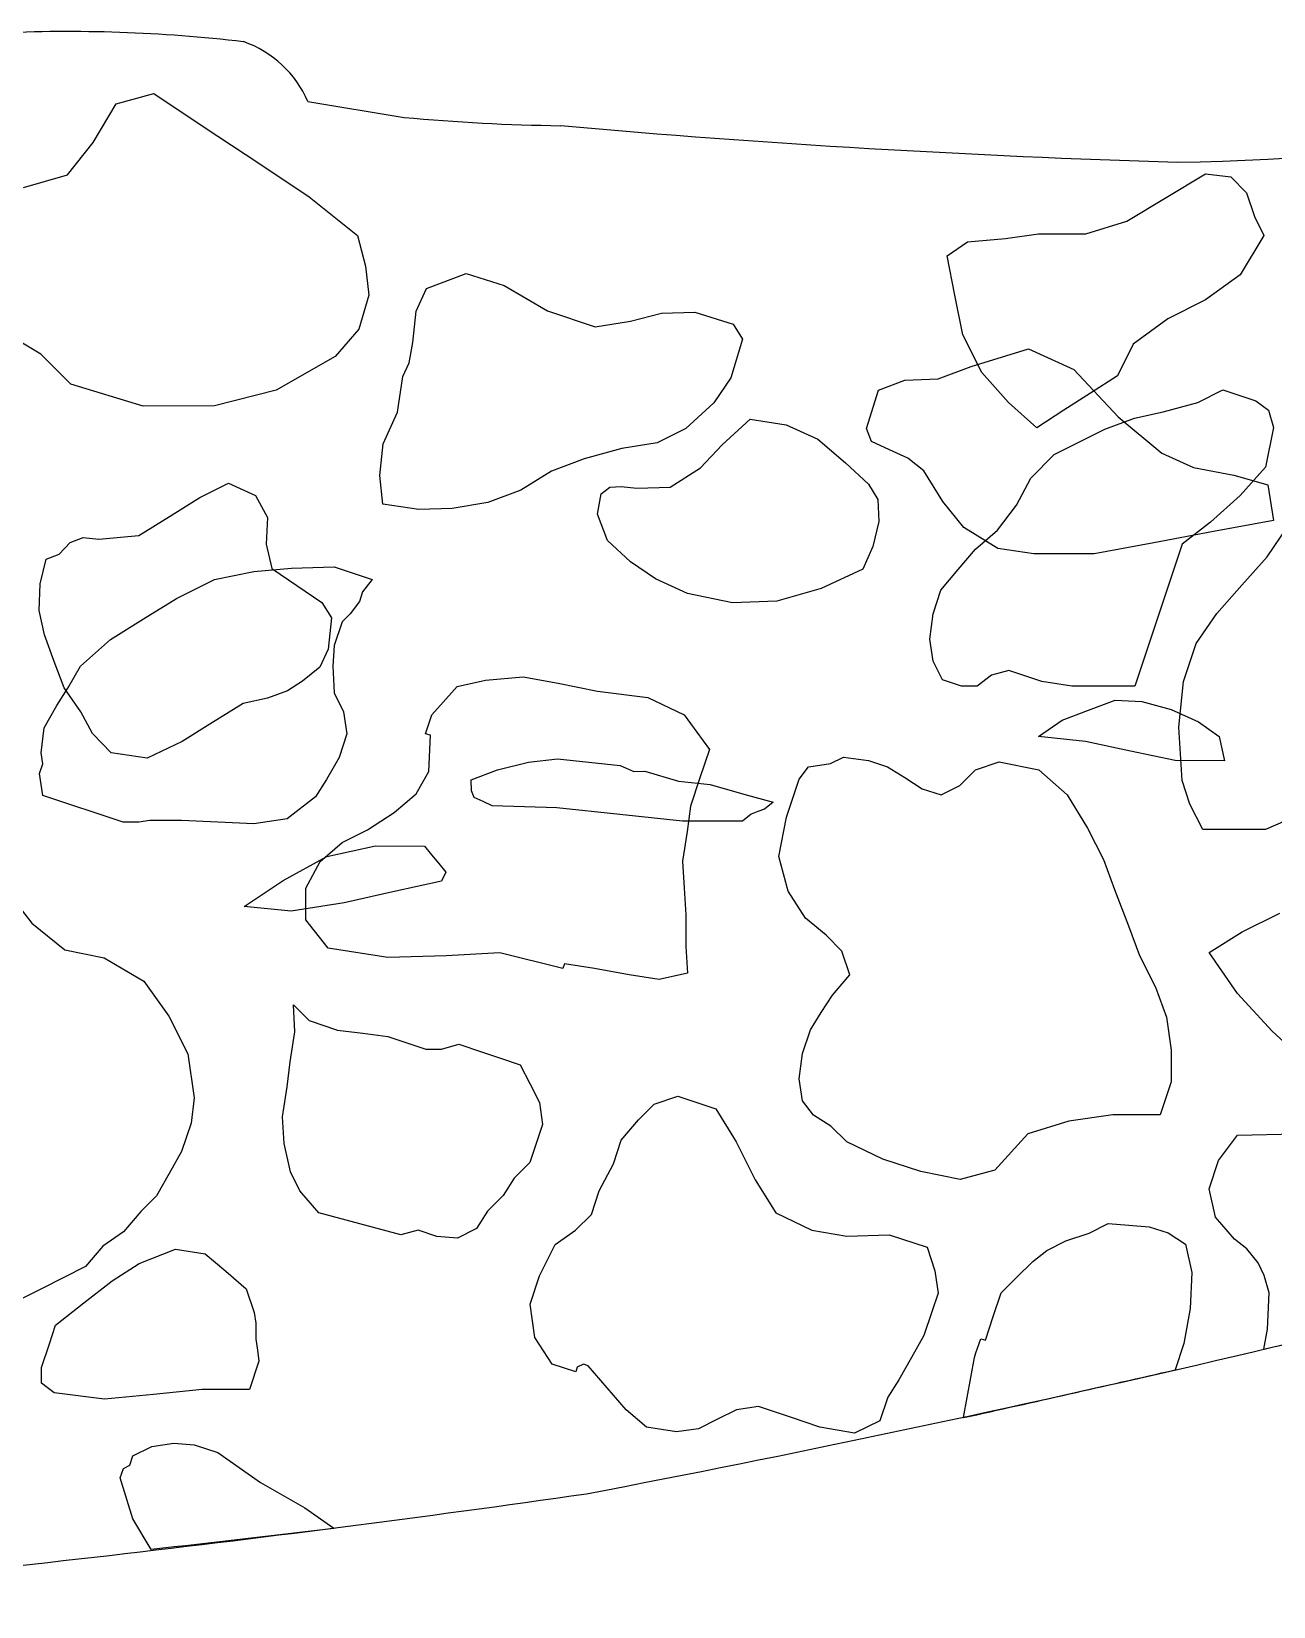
# Model space of a CAD drawing. Extents: x 1.3 to 15.6, y 3.2 to 7.5.
# Drawn here: x 12.175 to 13.252, y 5.828 to 7.194 of the extents above; entities that cross this region are included whole.
import ezdxf

# ---------------------------------------------------------------- set-up
doc = ezdxf.new("R2010")
doc.units = 0
doc.header["$MEASUREMENT"] = 0

msp = doc.modelspace()

# ---------------------------------------------------------------- linework, layer by layer
at = {"color": 7, "linetype": 'Continuous'}
for p, q in [((12.2281, 7.0973), (12.2481, 7.1309)), ((12.2481, 7.1309), (12.2806, 7.1399)), ((12.2806, 7.1399), (12.3243, 7.1105)), ((12.4143, 7.1328), (12.4977, 7.1191)), ((12.3243, 7.1105), (12.3718, 7.0794)), ((12.2059, 7.0694), (12.2281, 7.0973)), ((12.3718, 7.0794), (12.4155, 7.0501)), ((12.1676, 7.0584), (12.2059, 7.0694)), ((13.1585, 7.0496), (13.1926, 7.0701)), ((13.1926, 7.0701), (13.2145, 7.0674)), ((13.2145, 7.0674), (13.2281, 7.0537)), ((12.4155, 7.0501), (12.4573, 7.0168)), ((13.1243, 7.0291), (13.1585, 7.0496)), ((13.2281, 7.0537), (13.235, 7.0332)), ((13.235, 7.0332), (13.2432, 7.0168)), ((13.0888, 7.0181), (13.1243, 7.0291)), ((12.4573, 7.0168), (12.4641, 6.99)), ((12.9685, 6.9989), (12.9863, 7.0112)), ((12.9863, 7.0112), (13.0191, 7.014)), ((13.0191, 7.014), (13.0478, 7.0181)), ((13.0478, 7.0181), (13.0888, 7.0181)), ((13.2432, 7.0168), (13.2227, 6.9827)), ((12.9754, 6.9648), (12.9685, 6.9989)), ((12.4641, 6.99), (12.467, 6.965)), ((12.517, 6.9707), (12.5514, 6.9836)), ((12.5514, 6.9836), (12.5846, 6.9732)), ((13.2227, 6.9827), (13.1927, 6.9608)), ((12.467, 6.965), (12.4584, 6.9356)), ((12.5081, 6.951), (12.517, 6.9707)), ((12.5846, 6.9732), (12.6222, 6.9514)), ((12.9822, 6.9306), (12.9754, 6.9648)), ((12.5066, 6.9374), (12.5081, 6.951)), ((12.6222, 6.9514), (12.6633, 6.9374)), ((13.1927, 6.9608), (13.1599, 6.9444)), ((12.5052, 6.9238), (12.5066, 6.9374)), ((12.6633, 6.9374), (12.694, 6.9424)), ((12.694, 6.9424), (12.7209, 6.9492)), ((12.7209, 6.9492), (12.7498, 6.9503)), ((12.7498, 6.9503), (12.7831, 6.9399)), ((12.7831, 6.9399), (12.7913, 6.9267)), ((13.1599, 6.9444), (13.1298, 6.9225)), ((12.1826, 6.9139), (12.149, 6.9339)), ((12.4584, 6.9356), (12.438, 6.9117)), ((12.502, 6.9063), (12.5052, 6.9238)), ((12.7913, 6.9267), (12.781, 6.8934)), ((12.9986, 6.8978), (12.9822, 6.9306)), ((12.2087, 6.8878), (12.1826, 6.9139)), ((12.438, 6.9117), (12.3868, 6.8827)), ((12.9895, 6.903), (13.0392, 6.9184)), ((13.0392, 6.9184), (13.0785, 6.9005)), ((13.1298, 6.9225), (13.1162, 6.8951)), ((12.4966, 6.8945), (12.502, 6.9063)), ((12.9608, 6.8923), (12.9895, 6.903)), ((13.0219, 6.8719), (12.9986, 6.8978)), ((13.0785, 6.9005), (13.1168, 6.8594)), ((12.2713, 6.8688), (12.2087, 6.8878)), ((12.3868, 6.8827), (12.3332, 6.8691)), ((12.492, 6.8634), (12.4966, 6.8945)), ((12.781, 6.8934), (12.7663, 6.8716)), ((12.8986, 6.8494), (12.909, 6.8827)), ((12.909, 6.8827), (12.9319, 6.8912)), ((12.9319, 6.8912), (12.9608, 6.8923)), ((13.1162, 6.8951), (13.0929, 6.8801)), ((13.1859, 6.8719), (13.2077, 6.8829)), ((13.2077, 6.8829), (13.2241, 6.8774)), ((12.3332, 6.8691), (12.2713, 6.8688)), ((12.7663, 6.8716), (12.742, 6.8494)), ((13.0465, 6.85), (13.0219, 6.8719)), ((13.0929, 6.8801), (13.0697, 6.8651)), ((13.1558, 6.8637), (13.1859, 6.8719)), ((13.2241, 6.8774), (13.2364, 6.8733)), ((13.2364, 6.8733), (13.2474, 6.8651)), ((12.4795, 6.8359), (12.492, 6.8634)), ((12.7734, 6.8351), (12.7978, 6.8573)), ((12.7978, 6.8573), (12.8289, 6.8526)), ((13.0697, 6.8651), (13.0465, 6.85)), ((13.1053, 6.8487), (13.1312, 6.8583)), ((13.1168, 6.8594), (13.1547, 6.8279)), ((13.1312, 6.8583), (13.1558, 6.8637)), ((13.2474, 6.8651), (13.2515, 6.8501)), ((12.742, 6.8494), (12.7173, 6.8369)), ((12.8289, 6.8526), (12.8564, 6.8401)), ((12.9029, 6.838), (12.8986, 6.8494)), ((13.0834, 6.8377), (13.1053, 6.8487)), ((13.2515, 6.8501), (13.2447, 6.8159)), ((12.4766, 6.8087), (12.4795, 6.8359)), ((12.6865, 6.8319), (12.654, 6.823)), ((12.7173, 6.8369), (12.6865, 6.8319)), ((12.7548, 6.8151), (12.7734, 6.8351)), ((12.8564, 6.8401), (12.8804, 6.8197)), ((12.9186, 6.8308), (12.9029, 6.838)), ((12.9344, 6.8237), (12.9186, 6.8308)), ((13.0615, 6.8268), (13.0834, 6.8377)), ((12.654, 6.823), (12.6254, 6.8122)), ((12.7284, 6.7986), (12.7548, 6.8151)), ((12.8804, 6.8197), (12.9004, 6.8011)), ((12.9483, 6.8126), (12.9344, 6.8237)), ((13.0411, 6.8063), (13.0615, 6.8268)), ((13.1547, 6.8279), (13.1822, 6.8154)), ((13.1822, 6.8154), (13.2173, 6.809)), ((13.2447, 6.8159), (13.2228, 6.7913)), ((12.3207, 6.7894), (12.3453, 6.8019)), ((12.3453, 6.8019), (12.3689, 6.7912)), ((12.4794, 6.7836), (12.4766, 6.8087)), ((12.6254, 6.8122), (12.5989, 6.7958)), ((12.9004, 6.8011), (12.9086, 6.7879)), ((12.9648, 6.7861), (12.9483, 6.8126)), ((13.0288, 6.783), (13.0411, 6.8063)), ((13.2173, 6.809), (13.2466, 6.8004)), ((12.2942, 6.7729), (12.3207, 6.7894)), ((12.3689, 6.7912), (12.3793, 6.7722)), ((12.5989, 6.7958), (12.5703, 6.7851)), ((12.6654, 6.775), (12.6686, 6.7926)), ((12.6686, 6.7926), (12.6761, 6.7986)), ((12.6761, 6.7986), (12.6858, 6.799)), ((12.6858, 6.799), (12.6994, 6.7976)), ((12.6994, 6.7976), (12.7284, 6.7986)), ((12.9086, 6.7879), (12.9093, 6.7686)), ((13.2228, 6.7913), (13.1969, 6.7681)), ((13.2466, 6.8004), (13.2516, 6.7696)), ((12.5106, 6.779), (12.4794, 6.7836)), ((12.5395, 6.7801), (12.5106, 6.779)), ((12.5703, 6.7851), (12.5395, 6.7801)), ((12.674, 6.7522), (12.6654, 6.775)), ((12.983, 6.7636), (12.9648, 6.7861)), ((13.0124, 6.7612), (13.0288, 6.783)), ((12.2677, 6.7565), (12.2942, 6.7729)), ((12.3793, 6.7722), (12.3782, 6.749)), ((12.9093, 6.7686), (12.9043, 6.7471)), ((13.0127, 6.7453), (12.983, 6.7636)), ((12.9933, 6.7448), (13.0124, 6.7612)), ((13.1997, 6.76), (13.1479, 6.7503)), ((13.1969, 6.7681), (13.1723, 6.7489)), ((13.2516, 6.7696), (13.1997, 6.76)), ((13.2461, 6.7381), (13.2638, 6.764)), ((12.1987, 6.7404), (12.208, 6.7504)), ((12.208, 6.7504), (12.2194, 6.7547)), ((12.2194, 6.7547), (12.233, 6.7533)), ((12.233, 6.7533), (12.2677, 6.7565)), ((12.3782, 6.749), (12.3829, 6.7279)), ((12.694, 6.7336), (12.674, 6.7522)), ((12.9043, 6.7471), (12.8954, 6.7275)), ((13.1479, 6.7503), (13.096, 6.7407)), ((13.1723, 6.7489), (13.1313, 6.6259)), ((12.1822, 6.7147), (12.1873, 6.7361)), ((12.1873, 6.7361), (12.1987, 6.7404)), ((12.7158, 6.7189), (12.694, 6.7336)), ((12.9782, 6.727), (12.9933, 6.7448)), ((13.0438, 6.7407), (13.0127, 6.7453)), ((13.096, 6.7407), (13.0438, 6.7407)), ((13.2242, 6.7134), (13.2461, 6.7381)), ((12.3332, 6.7185), (12.3674, 6.7253)), ((12.3674, 6.7253), (12.4002, 6.7281)), ((12.3829, 6.7279), (12.4265, 6.6985)), ((12.4002, 6.7281), (12.4371, 6.7295)), ((12.4371, 6.7295), (12.4699, 6.7185)), ((12.7434, 6.7064), (12.7158, 6.7189)), ((12.8954, 6.7275), (12.8593, 6.7106)), ((12.9632, 6.7092), (12.9782, 6.727)), ((12.1812, 6.6914), (12.1822, 6.7147)), ((12.3004, 6.702), (12.3332, 6.7185)), ((12.4617, 6.7076), (12.459, 6.6994)), ((12.4699, 6.7185), (12.4617, 6.7076)), ((12.7824, 6.6981), (12.7434, 6.7064)), ((12.8593, 6.7106), (12.821, 6.6996)), ((12.9564, 6.6887), (12.9632, 6.7092)), ((13.2024, 6.6888), (13.2242, 6.7134)), ((12.2718, 6.6843), (12.3004, 6.702)), ((12.4265, 6.6985), (12.4347, 6.6853)), ((12.459, 6.6994), (12.4508, 6.6885)), ((12.821, 6.6996), (12.7824, 6.6981)), ((12.1858, 6.6703), (12.1812, 6.6914)), ((12.2431, 6.6665), (12.2718, 6.6843)), ((12.4347, 6.6853), (12.4333, 6.6717)), ((12.4439, 6.6816), (12.4371, 6.6611)), ((12.4508, 6.6885), (12.4439, 6.6816)), ((12.9537, 6.6668), (12.9564, 6.6887)), ((13.1846, 6.6629), (13.2024, 6.6888)), ((12.1944, 6.6474), (12.1858, 6.6703)), ((12.2171, 6.6432), (12.2431, 6.6665)), ((12.4333, 6.6717), (12.4319, 6.6581)), ((12.9564, 6.6477), (12.9537, 6.6668)), ((12.4319, 6.6581), (12.4247, 6.6424)), ((12.4371, 6.6611), (12.4358, 6.6434)), ((13.1737, 6.6301), (13.1846, 6.6629)), ((12.203, 6.6245), (12.1944, 6.6474)), ((12.2062, 6.6241), (12.2171, 6.6432)), ((12.4247, 6.6424), (12.4097, 6.6302)), ((12.4358, 6.6434), (12.4371, 6.6201)), ((12.9646, 6.6313), (12.9564, 6.6477)), ((13.022, 6.6395), (13.007, 6.6354)), ((13.0507, 6.63), (13.022, 6.6395)), ((12.1966, 6.6091), (12.2062, 6.6241)), ((12.2173, 6.6038), (12.203, 6.6245)), ((12.4097, 6.6302), (12.3965, 6.622)), ((12.5219, 6.601), (12.5437, 6.6256)), ((12.5437, 6.6256), (12.5683, 6.6311)), ((12.5683, 6.6311), (12.6011, 6.6339)), ((12.6011, 6.6339), (12.6312, 6.6284)), ((12.6312, 6.6284), (12.6653, 6.6216)), ((12.981, 6.6259), (12.9646, 6.6313)), ((12.9947, 6.6259), (12.981, 6.6259)), ((13.007, 6.6354), (12.9947, 6.6259)), ((13.0767, 6.6259), (13.0507, 6.63)), ((13.104, 6.6259), (13.0767, 6.6259)), ((13.1313, 6.6259), (13.104, 6.6259)), ((13.1696, 6.5904), (13.1737, 6.6301)), ((12.3582, 6.6109), (12.3317, 6.5945)), ((12.3793, 6.6156), (12.3582, 6.6109)), ((12.3965, 6.622), (12.3793, 6.6156)), ((12.4371, 6.6201), (12.4453, 6.6037)), ((12.6653, 6.6216), (12.7091, 6.6162)), ((12.7091, 6.6162), (12.7405, 6.6011)), ((13.0913, 6.6051), (13.1142, 6.6137)), ((13.1142, 6.6137), (13.1375, 6.6126)), ((13.1375, 6.6126), (13.1629, 6.6058)), ((12.1857, 6.5899), (12.1966, 6.6091)), ((12.2276, 6.5848), (12.2173, 6.6038)), ((12.4453, 6.6037), (12.4481, 6.5846)), ((12.5164, 6.5846), (12.5219, 6.601)), ((12.7405, 6.6011), (12.7624, 6.5711)), ((13.0477, 6.5822), (13.0685, 6.5965)), ((13.0685, 6.5965), (13.0913, 6.6051)), ((13.1629, 6.6058), (13.1865, 6.5951)), ((12.183, 6.5681), (12.1857, 6.5899)), ((12.2437, 6.568), (12.2276, 6.5848)), ((12.3317, 6.5945), (12.3053, 6.578)), ((12.4481, 6.5846), (12.4413, 6.5641)), ((12.5205, 6.5833), (12.5164, 6.5846)), ((12.5192, 6.5518), (12.5205, 6.5833)), ((13.0885, 6.5779), (13.0477, 6.5822)), ((13.171, 6.5672), (13.1696, 6.5904)), ((13.1865, 6.5951), (13.2044, 6.5822)), ((13.2044, 6.5822), (13.209, 6.5611)), ((12.3053, 6.578), (12.2748, 6.5634)), ((12.7624, 6.5711), (12.7542, 6.5465)), ((13.1275, 6.5697), (13.0885, 6.5779)), ((13.1664, 6.5615), (13.1275, 6.5697)), ((12.1816, 6.5503), (12.1844, 6.5585)), ((12.1844, 6.5585), (12.183, 6.5681)), ((12.2748, 6.5634), (12.2437, 6.568)), ((12.4413, 6.5641), (12.4303, 6.545)), ((12.5788, 6.5533), (12.6057, 6.5601)), ((12.6057, 6.5601), (12.6307, 6.563)), ((12.6307, 6.563), (12.6579, 6.5601)), ((12.6579, 6.5601), (12.6715, 6.5587)), ((12.6715, 6.5587), (12.6851, 6.5572)), ((12.6851, 6.5572), (12.6969, 6.5519)), ((12.8403, 6.5452), (12.8485, 6.5561)), ((12.8485, 6.5561), (12.8581, 6.5575)), ((12.8581, 6.5575), (12.8676, 6.5588)), ((12.8676, 6.5588), (12.8786, 6.5643)), ((12.8786, 6.5643), (12.9004, 6.5616)), ((12.9004, 6.5616), (12.9168, 6.5561)), ((12.9168, 6.5561), (12.9319, 6.5466)), ((12.9933, 6.5534), (13.0138, 6.5603)), ((13.0138, 6.5603), (13.048, 6.5535)), ((13.209, 6.5611), (13.1664, 6.5615)), ((13.1724, 6.544), (13.171, 6.5672)), ((12.183, 6.5407), (12.1816, 6.5503)), ((12.4303, 6.545), (12.4208, 6.5299)), ((12.5082, 6.5327), (12.5192, 6.5518)), ((12.556, 6.5447), (12.5788, 6.5533)), ((12.5563, 6.5351), (12.556, 6.5447)), ((12.6969, 6.5519), (12.7065, 6.5522)), ((12.7065, 6.5522), (12.7358, 6.5436)), ((12.7358, 6.5436), (12.763, 6.5408)), ((12.7542, 6.5465), (12.746, 6.5219)), ((12.8294, 6.5124), (12.8403, 6.5452)), ((12.9319, 6.5466), (12.9469, 6.537)), ((12.9797, 6.5398), (12.9933, 6.5534)), ((13.048, 6.5535), (13.0726, 6.5316)), ((13.1792, 6.5235), (13.1724, 6.544)), ((12.1844, 6.5312), (12.183, 6.5407)), ((12.2541, 6.508), (12.1844, 6.5312)), ((12.4208, 6.5299), (12.3962, 6.5108)), ((12.4891, 6.5163), (12.5082, 6.5327)), ((12.5585, 6.5294), (12.5563, 6.5351)), ((12.5663, 6.5258), (12.5585, 6.5294)), ((12.763, 6.5408), (12.7924, 6.5322)), ((12.7924, 6.5322), (12.8177, 6.5254)), ((12.9469, 6.537), (12.9633, 6.5316)), ((12.9633, 6.5316), (12.9797, 6.5398)), ((13.0726, 6.5316), (13.0904, 6.5029)), ((12.4659, 6.5013), (12.4891, 6.5163)), ((12.5742, 6.5222), (12.5663, 6.5258)), ((12.6303, 6.5204), (12.5742, 6.5222)), ((12.6847, 6.5147), (12.6303, 6.5204)), ((12.7391, 6.509), (12.6847, 6.5147)), ((12.746, 6.5219), (12.7433, 6.5)), ((12.7988, 6.515), (12.7913, 6.5089)), ((12.8045, 6.5172), (12.7988, 6.515)), ((12.8102, 6.5193), (12.8045, 6.5172)), ((12.8177, 6.5254), (12.8102, 6.5193)), ((13.1902, 6.5016), (13.1792, 6.5235)), ((13.2981, 6.5249), (13.2448, 6.5016)), ((12.2677, 6.508), (12.2541, 6.508)), ((12.2773, 6.5094), (12.2677, 6.508)), ((12.291, 6.5094), (12.2773, 6.5094)), ((12.3046, 6.5094), (12.291, 6.5094)), ((12.3361, 6.508), (12.3046, 6.5094)), ((12.3675, 6.5067), (12.3361, 6.508)), ((12.3962, 6.5108), (12.3675, 6.5067)), ((12.444, 6.4903), (12.4659, 6.5013)), ((12.7913, 6.5089), (12.7391, 6.509)), ((12.8226, 6.4782), (12.8294, 6.5124)), ((13.0904, 6.5029), (13.1041, 6.4756)), ((13.2448, 6.5016), (13.1902, 6.5016)), ((12.4249, 6.4739), (12.444, 6.4903)), ((12.4308, 6.4782), (12.473, 6.4875)), ((12.473, 6.4875), (12.5155, 6.4872)), ((12.5155, 6.4872), (12.5216, 6.4796)), ((12.7433, 6.5), (12.7392, 6.4741)), ((12.3929, 6.4575), (12.4308, 6.4782)), ((12.4126, 6.4507), (12.4249, 6.4739)), ((12.5216, 6.4796), (12.5277, 6.4721)), ((12.7392, 6.4741), (12.7406, 6.4508)), ((12.8308, 6.4481), (12.8226, 6.4782)), ((13.1041, 6.4756), (13.1137, 6.4496)), ((12.5277, 6.4721), (12.5338, 6.4646)), ((12.5338, 6.4646), (12.5302, 6.4568)), ((12.3589, 6.435), (12.3929, 6.4575)), ((12.4126, 6.4233), (12.4126, 6.4507)), ((12.488, 6.4475), (12.4458, 6.4382)), ((12.5302, 6.4568), (12.488, 6.4475)), ((12.7406, 6.4508), (12.742, 6.4276)), ((12.8458, 6.4249), (12.8308, 6.4481)), ((13.1137, 6.4496), (13.126, 6.4182)), ((12.1557, 6.4451), (12.1749, 6.4205)), ((12.3997, 6.4307), (12.3589, 6.435)), ((12.4458, 6.4382), (12.3997, 6.4307)), ((12.1749, 6.4205), (12.2036, 6.3973)), ((12.4318, 6.3987), (12.4126, 6.4233)), ((12.742, 6.4276), (12.742, 6.4003)), ((12.8636, 6.4099), (12.8458, 6.4249)), ((13.2244, 6.4128), (13.2572, 6.4292)), ((12.8773, 6.3962), (12.8636, 6.4099)), ((13.126, 6.4182), (13.1355, 6.3923)), ((13.1957, 6.395), (13.2244, 6.4128)), ((12.2036, 6.3973), (12.2377, 6.3904)), ((12.4837, 6.3906), (12.4318, 6.3987)), ((12.5343, 6.392), (12.4837, 6.3906)), ((12.5807, 6.3947), (12.5343, 6.392)), ((12.6354, 6.3811), (12.5807, 6.3947)), ((12.742, 6.4003), (12.7434, 6.377)), ((12.8841, 6.3757), (12.8773, 6.3962)), ((13.1355, 6.3923), (13.1492, 6.3649)), ((13.2203, 6.3595), (13.1957, 6.395)), ((12.2377, 6.3904), (12.2719, 6.37)), ((12.6368, 6.3852), (12.6354, 6.3811)), ((12.6627, 6.3811), (12.6368, 6.3852)), ((12.6928, 6.3756), (12.6627, 6.3811)), ((12.2719, 6.37), (12.2938, 6.3399)), ((12.7188, 6.3716), (12.6928, 6.3756)), ((12.7434, 6.377), (12.7188, 6.3716)), ((12.8691, 6.358), (12.8841, 6.3757)), ((13.1492, 6.3649), (13.1588, 6.339)), ((12.8595, 6.3429), (12.8691, 6.358)), ((13.2504, 6.3267), (13.2203, 6.3595)), ((12.2938, 6.3399), (12.3102, 6.3071)), ((12.4017, 6.3495), (12.4154, 6.3359)), ((12.4031, 6.3263), (12.4017, 6.3495)), ((12.85, 6.3279), (12.8595, 6.3429)), ((13.1588, 6.339), (13.1629, 6.3103)), ((12.399, 6.3003), (12.4031, 6.3263)), ((12.4154, 6.3359), (12.44, 6.3277)), ((12.44, 6.3277), (12.4619, 6.325)), ((12.4619, 6.325), (12.4837, 6.3222)), ((12.8432, 6.3074), (12.85, 6.3279)), ((13.2818, 6.298), (13.2504, 6.3267)), ((12.4837, 6.3222), (12.5001, 6.3168)), ((12.5001, 6.3168), (12.5165, 6.3113)), ((12.5165, 6.3113), (12.5302, 6.3113)), ((12.5302, 6.3113), (12.5452, 6.3154)), ((12.5452, 6.3154), (12.5657, 6.3086)), ((13.1629, 6.3103), (13.1629, 6.283)), ((12.3102, 6.3071), (12.3157, 6.2689)), ((12.3963, 6.2785), (12.399, 6.3003)), ((12.5657, 6.3086), (12.5821, 6.3032)), ((12.5821, 6.3032), (12.5985, 6.2977)), ((12.5985, 6.2977), (12.6068, 6.2813)), ((12.8404, 6.2855), (12.8432, 6.3074)), ((12.8432, 6.2664), (12.8404, 6.2855)), ((13.1629, 6.283), (13.1534, 6.2543)), ((12.3157, 6.2689), (12.313, 6.247)), ((12.3922, 6.2525), (12.3963, 6.2785)), ((12.6068, 6.2813), (12.615, 6.2649)), ((12.7147, 6.2636), (12.7352, 6.2704)), ((12.7352, 6.2704), (12.768, 6.2595)), ((12.615, 6.2649), (12.6177, 6.2458)), ((12.7011, 6.2499), (12.7147, 6.2636)), ((12.768, 6.2595), (12.7858, 6.2308)), ((12.8527, 6.2541), (12.8432, 6.2664)), ((12.313, 6.247), (12.3048, 6.2224)), ((12.3936, 6.2293), (12.3922, 6.2525)), ((12.6177, 6.2458), (12.6122, 6.2294)), ((12.686, 6.2322), (12.7011, 6.2499)), ((12.8678, 6.2445), (12.8527, 6.2541)), ((12.8815, 6.2309), (12.8678, 6.2445)), ((13.0741, 6.2487), (13.0386, 6.2378)), ((13.1124, 6.2542), (13.0741, 6.2487)), ((13.1534, 6.2543), (13.1124, 6.2542)), ((12.3991, 6.2047), (12.3936, 6.2293)), ((12.6122, 6.2294), (12.6068, 6.213)), ((12.6792, 6.2117), (12.686, 6.2322)), ((12.7858, 6.2308), (12.8022, 6.198)), ((12.9129, 6.2159), (12.8815, 6.2309)), ((13.0386, 6.2378), (13.0099, 6.2064)), ((13.204, 6.2146), (13.2204, 6.2365)), ((13.2204, 6.2365), (13.2709, 6.2379)), ((12.3048, 6.2224), (12.2939, 6.2033)), ((12.9457, 6.205), (12.9129, 6.2159)), ((13.1958, 6.19), (13.204, 6.2146)), ((12.2939, 6.2033), (12.2829, 6.1841)), ((12.4073, 6.1883), (12.3991, 6.2047)), ((12.6068, 6.213), (12.5931, 6.1993)), ((12.6669, 6.1884), (12.6792, 6.2117)), ((12.9799, 6.1981), (12.9457, 6.205)), ((13.0099, 6.2064), (12.9799, 6.1981)), ((12.4237, 6.1692), (12.4073, 6.1883)), ((12.5931, 6.1993), (12.5836, 6.1843)), ((12.6601, 6.1679), (12.6669, 6.1884)), ((12.8022, 6.198), (12.82, 6.1694)), ((13.2013, 6.1655), (13.1958, 6.19)), ((12.2829, 6.1841), (12.2693, 6.1705)), ((12.5836, 6.1843), (12.5699, 6.1706)), ((12.2693, 6.1705), (12.2543, 6.1527)), ((12.4948, 6.1501), (12.4237, 6.1692)), ((12.5699, 6.1706), (12.5604, 6.1556)), ((12.6464, 6.1542), (12.6601, 6.1679)), ((12.82, 6.1694), (12.8514, 6.1543)), ((13.0919, 6.1517), (13.1083, 6.1599)), ((13.1083, 6.1599), (13.1261, 6.1586)), ((13.2177, 6.1463), (13.2013, 6.1655)), ((12.2543, 6.1527), (12.2365, 6.1404)), ((12.5098, 6.1542), (12.4948, 6.1501)), ((12.5262, 6.1487), (12.5098, 6.1542)), ((12.544, 6.1474), (12.5262, 6.1487)), ((12.5604, 6.1556), (12.544, 6.1474)), ((12.6287, 6.1419), (12.6464, 6.1542)), ((12.8514, 6.1543), (12.8815, 6.1489)), ((12.8815, 6.1489), (12.9184, 6.1503)), ((12.9184, 6.1503), (12.9512, 6.1394)), ((13.0714, 6.1449), (13.0919, 6.1517)), ((13.1261, 6.1586), (13.1439, 6.1572)), ((13.1439, 6.1572), (13.1603, 6.1518)), ((13.1603, 6.1518), (13.1753, 6.1422)), ((13.2286, 6.1381), (13.2177, 6.1463)), ((12.2365, 6.1404), (12.2215, 6.1226)), ((12.2679, 6.1254), (12.2994, 6.1377)), ((12.2994, 6.1377), (12.3253, 6.1336)), ((12.3253, 6.1336), (12.3431, 6.1186)), ((12.615, 6.1146), (12.6287, 6.1419)), ((12.9512, 6.1394), (12.958, 6.1189)), ((13.0428, 6.1271), (13.0551, 6.1367)), ((13.0551, 6.1367), (13.0714, 6.1449)), ((13.1753, 6.1422), (13.1808, 6.1176)), ((13.2382, 6.1258), (13.2286, 6.1381)), ((12.2215, 6.1226), (12.1832, 6.1034)), ((12.2447, 6.1103), (12.2679, 6.1254)), ((12.3431, 6.1186), (12.3609, 6.1035)), ((12.958, 6.1189), (12.9608, 6.0997)), ((13.0291, 6.1134), (13.0428, 6.1271)), ((13.2436, 6.1149), (13.2382, 6.1258)), ((12.2201, 6.0912), (12.2447, 6.1103)), ((12.6069, 6.09), (12.615, 6.1146)), ((13.0154, 6.0998), (13.0291, 6.1134)), ((13.1808, 6.1176), (13.1794, 6.0862)), ((13.2478, 6.0999), (13.2436, 6.1149)), ((12.1832, 6.1034), (12.145, 6.0843)), ((12.1955, 6.072), (12.2201, 6.0912)), ((12.3609, 6.1035), (12.3677, 6.083)), ((12.9608, 6.0997), (12.9553, 6.0833)), ((13.0086, 6.0793), (13.0154, 6.0998)), ((13.2464, 6.0684), (13.2478, 6.0999)), ((12.3677, 6.083), (12.3691, 6.0735)), ((12.611, 6.0613), (12.6069, 6.09)), ((12.9553, 6.0833), (12.9485, 6.0628)), ((13.0018, 6.0588), (13.0086, 6.0793)), ((13.1794, 6.0862), (13.174, 6.0561)), ((12.1901, 6.0556), (12.1955, 6.072)), ((12.3691, 6.0735), (12.3691, 6.0598)), ((13.2433, 6.0511), (13.2464, 6.0684)), ((12.1833, 6.0351), (12.1901, 6.0556)), ((12.3691, 6.0598), (12.3705, 6.0502)), ((12.3705, 6.0502), (12.3718, 6.0407)), ((12.626, 6.0381), (12.611, 6.0613)), ((12.9485, 6.0628), (12.9376, 6.0437)), ((12.9936, 6.0478), (12.9963, 6.056)), ((12.9963, 6.056), (12.9977, 6.0601)), ((12.9977, 6.0601), (13.0018, 6.0588)), ((13.174, 6.0561), (13.1663, 6.0332)), ((12.3718, 6.0407), (12.3636, 6.0161)), ((12.6465, 6.0313), (12.626, 6.0381)), ((12.6533, 6.0381), (12.6479, 6.0354)), ((12.6574, 6.0367), (12.6533, 6.0381)), ((12.6738, 6.0176), (12.6574, 6.0367)), ((12.9376, 6.0437), (12.9267, 6.0246)), ((12.9828, 5.9917), (12.9922, 6.0437)), ((12.9922, 6.0437), (12.9936, 6.0478)), ((12.1833, 6.0215), (12.1833, 6.0351)), ((12.6479, 6.0354), (12.6465, 6.0313)), ((12.9267, 6.0246), (12.9171, 6.0095)), ((12.1942, 6.0133), (12.1833, 6.0215)), ((12.2379, 6.0078), (12.1942, 6.0133)), ((12.2803, 6.0119), (12.2379, 6.0078)), ((12.3226, 6.0161), (12.2803, 6.0119)), ((12.3636, 6.0161), (12.3226, 6.0161)), ((12.6903, 5.9985), (12.6738, 6.0176)), ((12.9171, 6.0095), (12.9103, 5.989)), ((12.708, 5.9835), (12.6903, 5.9985)), ((12.7859, 5.9985), (12.7695, 5.9903)), ((12.805, 6.0013), (12.7859, 5.9985)), ((12.8337, 5.9917), (12.805, 6.0013)), ((12.734, 5.9794), (12.708, 5.9835)), ((12.7531, 5.9821), (12.734, 5.9794)), ((12.7695, 5.9903), (12.7531, 5.9821)), ((12.8583, 5.9835), (12.8337, 5.9917)), ((12.8884, 5.9781), (12.8583, 5.9835)), ((12.9103, 5.989), (12.8884, 5.9781)), ((12.2789, 5.9668), (12.2981, 5.9696)), ((12.2981, 5.9696), (12.3158, 5.9682)), ((12.3158, 5.9682), (12.3363, 5.9614)), ((12.2598, 5.9504), (12.2625, 5.9586)), ((12.2625, 5.9586), (12.2789, 5.9668)), ((12.3363, 5.9614), (12.3733, 5.9355)), ((12.2516, 5.9395), (12.2544, 5.9477)), ((12.2544, 5.9477), (12.2598, 5.9504)), ((12.2626, 5.904), (12.2516, 5.9395)), ((12.3733, 5.9355), (12.4115, 5.9136)), ((12.4115, 5.9136), (12.4367, 5.8959)), ((12.2785, 5.8775), (12.2626, 5.904))]:
    msp.add_line(p, q, dxfattribs=at)
for centre, radius, start, end in [((12.2063, 5.879), 1.3145, 83.3484, 92.7425), ((12.3264, 7.0943), 0.096, 23.6734, 70.4356), ((13.136, 9.1772), 2.0973, 270.8811, 288.0191), ((12.6584, 8.8617), 1.75, 264.7315, 269.1866), ((13.4481, 16.3253), 9.2493, 264.94771, 268.26605), ((10.01, 19.773), 14.0978, 280.81789, 285.21105), ((9.2356, 23.1723), 17.5841, 283.17434, 284.0667), ((8.9134, 24.447), 18.8986, 282.43488, 283.00531), ((10.5046, 20.9514), 15.1789, 274.89683, 278.14838), ((10.4134, 22.6277), 16.8536, 276.35351, 276.8951)]:
    msp.add_arc(centre, radius, start, end, dxfattribs=at)

doc.saveas('drawing.dxf')
